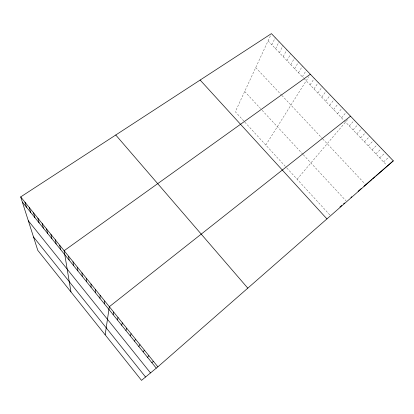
<?xml version="1.0" encoding="UTF-8"?>
<svg xmlns="http://www.w3.org/2000/svg" width="414" height="414" viewBox="0 0 414 414"><rect width="100%" height="100%" fill="white"/><g stroke="black" fill="none" stroke-linecap="round" stroke-linejoin="round"><path stroke-width="0.31" stroke-dasharray="2.07 1.55" d="M270.389 35.863L235.312 111.739L244.384 121.649M271.832 44.81L275.253 37.638M275.605 48.759L279.103 41.654M279.388 52.728L282.964 45.685M283.181 56.702L286.835 49.727M286.99 60.692L290.721 53.784M290.804 64.693L294.618 57.851M294.639 68.708L298.53 61.929M298.478 72.735L302.453 66.023M302.334 76.776L306.386 70.132M265.819 145.06L308.74 76.781M310.076 84.891L314.293 78.386M313.967 88.969L318.262 82.531M317.869 93.062L322.252 86.692M321.787 97.166L326.248 90.863M325.714 101.28L330.258 95.049M329.653 105.41L334.284 99.251M333.606 109.555L338.321 103.464M337.57 113.71L342.373 107.692M341.545 117.881L346.435 111.935M297.117 179.236L347.61 119.615M349.287 125.991L354.343 120.184M353.049 129.934L358.182 124.195M356.816 133.888L362.038 128.221M360.599 137.852L365.904 132.252M364.398 141.831L369.78 136.304M368.201 145.816L373.671 140.362M372.02 149.821L377.573 144.434M375.85 153.832L381.485 148.517M379.69 157.858L385.413 152.616M383.54 161.895L389.351 156.725M268.075 40.867L303.622 78.127M304.052 78.577L343.765 120.205M344.205 120.671L386.547 165.046M255.723 67.596L281.453 94.987M281.846 95.406L322.315 138.488M322.718 138.923L365.319 184.277M244.684 91.468L260.499 108.535M262.134 110.3L302.857 154.256M303.281 154.712L346.057 200.893M244.819 122.125L286.462 167.603M286.855 168.032L330.217 215.383"/><path stroke-width="0.62" d="M95.51 292.801L95.582 289.671M99.965 298.328L100.152 295.327M104.437 303.876L104.737 301.009M105.161 334.802L109.337 306.707L350.513 116.189M113.151 314.687L113.664 312.068M117.395 319.944L118.011 317.45M121.649 325.218L122.373 322.853M125.918 330.517L126.751 328.276M130.203 335.832L131.145 333.72M134.509 341.172L135.554 339.185M138.83 346.528L139.984 344.671M143.161 351.905L144.429 350.182M147.513 357.303L148.895 355.709M151.886 362.721L153.377 361.262M157.874 366.83L393.3 160.849L271.418 33.632L20.7 196.909L37.783 250.351L141.51 380.368L157.874 366.83L20.7 196.909M339.894 207.021L341.741 205.422M343.61 203.807L344.557 202.989M350.922 197.483L351.75 196.769M358.115 191.268L361.189 188.608M363.89 186.274L371.653 179.562M372.579 178.76L374.949 176.716M375.912 175.883L393.3 160.849M310.334 74.251L64.134 250.713L70.96 291.937M200.138 80.057L326.941 218.908M115.76 135.005L247.805 288.149M22.351 202.073L156.269 368.155M28.328 220.766L150.505 372.921M33.503 236.958L145.562 377.009M24.969 202.198L26.522 207.248M29.249 207.502L30.708 212.444M33.55 212.832L34.916 217.655M37.871 218.178L39.133 222.887M42.202 223.55L43.372 228.145M46.554 228.937L47.62 233.418M50.922 234.35L51.89 238.712M55.31 239.784L56.175 244.027M59.714 245.238L60.48 249.363M68.574 256.214L69.133 260.096M73.03 261.736L73.485 265.493M77.506 267.278L77.858 270.911M81.998 272.842L82.241 276.35M86.51 278.431L86.645 281.815M91.039 284.04L91.07 287.295"/></g></svg>
